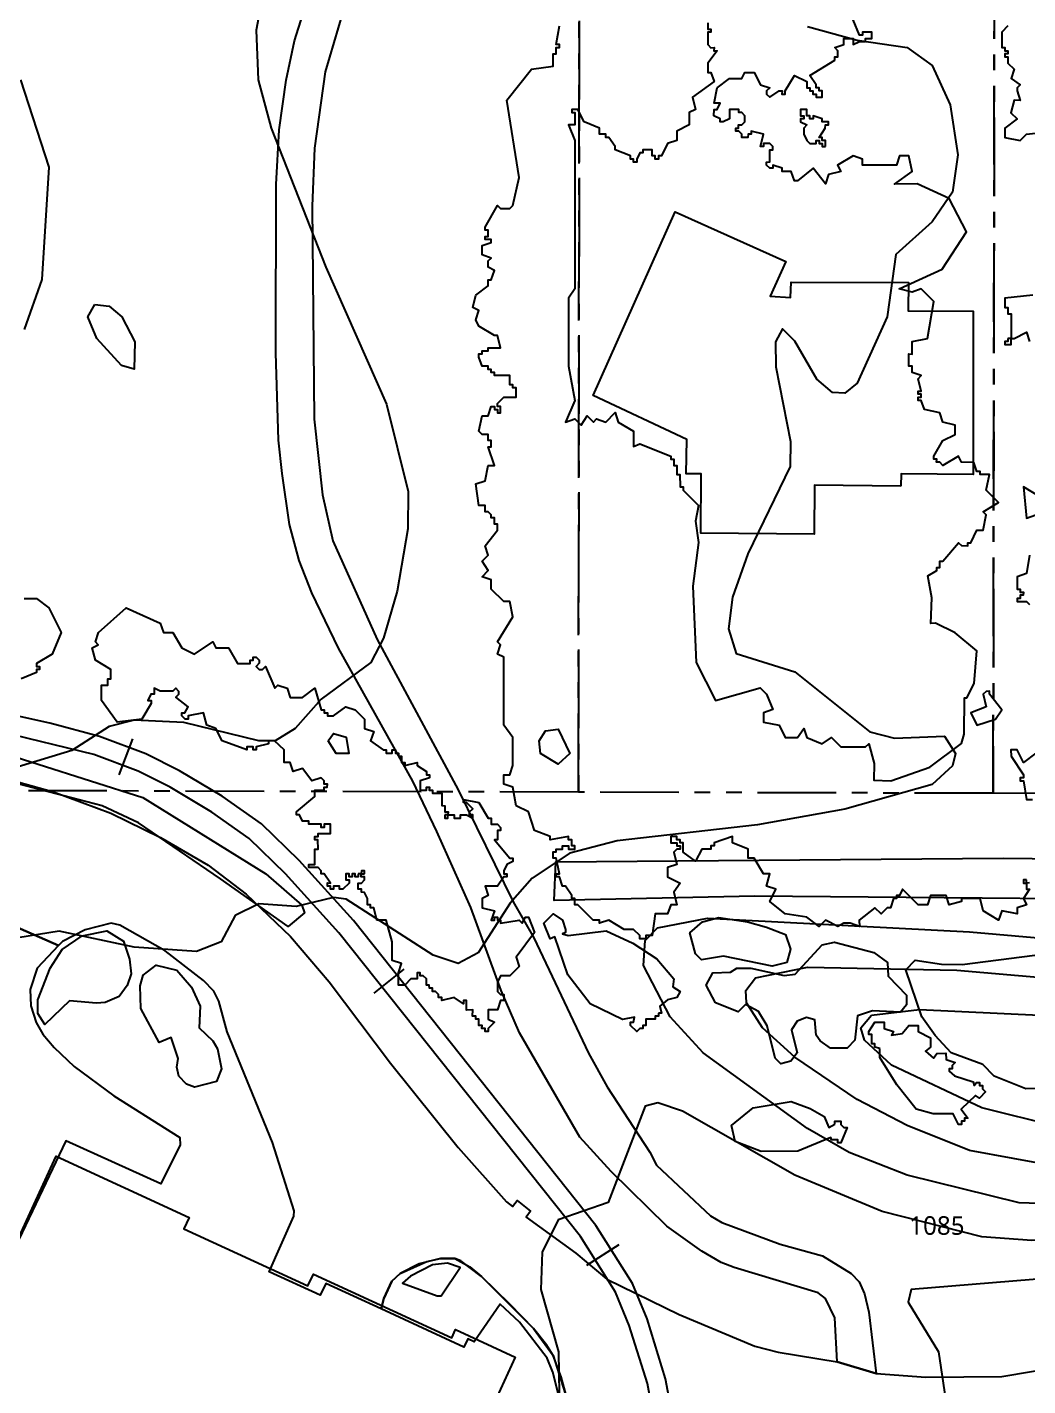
# Model space of a CAD drawing. Header units: metres. Extents: x -550 to 550, y -500 to 950.
# Drawn here: x -290.1 to -209.2, y 738.2 to 848 of the extents above; entities that cross this region are included whole.
import ezdxf
from ezdxf.enums import TextEntityAlignment as Align

# ---------------------------------------------------------------- set-up
doc = ezdxf.new("R2010")
doc.units = ezdxf.units.M
doc.header["$LTSCALE"] = 2
doc.linetypes.add('PHANTOM', pattern=[6.35, 3.175, -0.635, 0.635, -0.635, 0.635, -0.635])
for name, color, linetype in [('SITE-BLDG-EXIST', 7, 'CONTINUOUS'), ('SITE-PARKING', 250, 'CONTINUOUS'), ('SITE-PATH', 84, 'CONTINUOUS'), ('SITE-PROPERTY', 7, 'PHANTOM'), ('SITE-RAIL', 7, 'CONTINUOUS'), ('SITE-ROAD-CURB', 7, 'CONTINUOUS'), ('SITE-ROAD-GRAVEL', 32, 'CONTINUOUS'), ('SITE-ROAD-PAVED', 7, 'CONTINUOUS'), ('SITE-TREE-CANOPY', 94, 'CONTINUOUS'), ('TEXT-CONTOUR', 8, 'CONTINUOUS'), ('TOPO-CONTOUR-MAJOR', 8, 'CONTINUOUS'), ('TOPO-CONTOUR-MINOR', 9, 'CONTINUOUS')]:
    doc.layers.add(name, color=color, linetype=linetype)
doc.styles.add('OpenSans', font='OpenSans-Regular.ttf')

msp = doc.modelspace()

# ---------------------------------------------------------------- linework, layer by layer
at = {"layer": 'SITE-BLDG-EXIST'}
for points in [[(-219.5, 810.89), (-226.48, 810.95), (-226.51, 806.99), (-235.68, 807.07), (-235.63, 811.87), (-236.84, 811.88), (-236.81, 814.64), (-244.38, 818.2), (-237.74, 833.03), (-228.81, 829.03), (-230.06, 826.23), (-228.43, 826.12), (-228.37, 827.37), (-218.89, 827.34), (-218.9, 825.05), (-213.65, 825.03), (-213.66, 811.83), (-219.49, 811.88)], [(-256.22, 730.15), (-257.78, 726.76), (-258.41, 727.05), (-263.2, 716.63), (-298.71, 732.95), (-287.77, 756.74), (-277.03, 751.8), (-277.46, 750.88), (-267.42, 746.26), (-266.98, 747.21), (-255.8, 742.07), (-255.5, 742.73), (-250.67, 740.51), (-252.75, 735.99), (-253.76, 736.45), (-256.58, 730.3)]]:
    msp.add_lwpolyline(points, close=True, dxfattribs=at)
at = {"layer": 'SITE-PARKING'}
msp.add_lwpolyline([(-297.74, 778.2), (-287.57, 773.76), (-289.3, 771.93), (-289.88, 770.22), (-289.82, 768.9), (-289.38, 767.55), (-288.84, 766.59), (-287.93, 765.51), (-286.3, 764), (-283.11, 761.63), (-277.77, 758.24), (-277.75, 757.65), (-279.3, 754.52), (-286.98, 757.99), (-292.69, 746.06)], dxfattribs=at)
at = {"layer": 'SITE-PATH'}
msp.add_lwpolyline([(-264.63, 849.1), (-266.02, 844.35), (-266.89, 838.18), (-267.07, 833.51), (-266.92, 816.28), (-266.24, 810.18), (-265.41, 806.46), (-261.82, 798.49), (-255.29, 786.33), (-250.83, 777.29), (-249.16, 774.38), (-244.75, 765.06), (-243.25, 762.34), (-239.78, 757.06), (-239.26, 756.01), (-234.88, 751.93), (-233.97, 751.37), (-229.25, 749.62), (-225.83, 748.7), (-223.51, 747.27), (-222.88, 746.6), (-222.43, 745.63), (-222.08, 744.14), (-221.51, 739.17), (-224.66, 740.13), (-224.85, 743.69), (-225.58, 745.23), (-226.18, 745.71), (-232.98, 747.74), (-234.02, 748.15), (-235.58, 749.06), (-238.41, 751.08), (-242.91, 755.51), (-245.45, 758.29), (-250.32, 766.72), (-251.81, 770.14), (-254.25, 776.84), (-257.01, 782.97), (-258.95, 787.03), (-264.96, 797.79), (-267.1, 802.27), (-268.13, 804.88), (-268.91, 807.77), (-269.51, 811.9), (-269.8, 814.59), (-270.01, 821.64), (-269.99, 835.25), (-269.75, 839.67), (-269.17, 843.67), (-268.5, 846.85), (-263.74, 861.94)], dxfattribs=at)
at = {"layer": 'SITE-PROPERTY'}
for points in [[(-467.22, 887.09), (-245.45, 886.58), (-245.56, 786.15), (-550, 786.96), (-550, 950), (-441.05, 950)], [(-212.04, 786.06), (-245.56, 786.15), (-245.45, 884.79), (-243.86, 885.74), (-240.69, 880.99), (-237.25, 876.4), (-233.58, 872), (-229.67, 867.82), (-225.54, 863.85), (-221.2, 860.11), (-216.66, 856.61), (-211.94, 853.37)], [(-181.58, 785.99), (-212.04, 786.06), (-211.94, 853.37), (-204.75, 849.11), (-197.25, 845.43), (-189.48, 842.35), (-181.49, 839.9)]]:
    msp.add_lwpolyline(points, close=True, dxfattribs=at)
at = {"layer": 'SITE-RAIL'}
for points in [[(-237.67, 734.2), (-238.51, 738.75), (-240.01, 743.59), (-241.19, 746.46), (-244.15, 751.13), (-263.75, 775.78), (-268.13, 780.62), (-271.18, 783.6), (-274.36, 785.83), (-277.8, 787.89), (-280.52, 789.24), (-284.26, 790.65), (-288.27, 791.73), (-292.04, 792.55)], [(-239.19, 734.04), (-239.99, 738.38), (-241.45, 743.07), (-242.56, 745.75), (-245.4, 750.25), (-264.91, 774.79), (-269.23, 779.56), (-272.16, 782.42), (-275.19, 784.54), (-278.54, 786.55), (-281.13, 787.84), (-284.73, 789.19), (-292.25, 791.03)], [(-282.68, 787.56), (-281.58, 790.46)], [(-262.06, 769.91), (-259.64, 771.84)], [(-244.89, 747.94), (-242.27, 749.6)]]:
    msp.add_lwpolyline(points, dxfattribs=at)
at = {"layer": 'SITE-ROAD-CURB'}
msp.add_lwpolyline([(-246.75, 735.75), (-247.64, 739.29), (-248.09, 740.41), (-250.31, 743.32), (-251.88, 744.79), (-253.99, 741.73), (-254.51, 741.98), (-254.81, 741.32), (-261.5, 744.4), (-261.29, 745.24), (-260.64, 746.65), (-259.96, 747.26), (-257.8, 748.24), (-256.7, 748.48), (-255.56, 748.47), (-254.33, 747.8), (-253.38, 747.02), (-251.14, 744.82), (-249.18, 742.83), (-247.61, 740.65), (-246.3, 736.54)], dxfattribs=at)
msp.add_lwpolyline([(-256.15, 748.11), (-257.34, 747.95), (-259.13, 747.06), (-259.79, 746.47), (-256.97, 745.45), (-256.66, 745.46), (-255.11, 747.75)], close=True, dxfattribs=at)
at = {"layer": 'SITE-ROAD-GRAVEL'}
msp.add_lwpolyline([(-72.33, 776.26), (-94.79, 776.88), (-106.34, 777.02), (-130.72, 776.86), (-159.48, 776.97), (-176.05, 777.6), (-188.41, 777.37), (-231.32, 777.74), (-247.53, 777.4), (-247.39, 780.53), (-211.23, 780.83), (-199.49, 780.69), (-182.12, 780.81), (-136.25, 779.93), (-106.97, 779.97), (-81.05, 779.62)], dxfattribs=at)
at = {"layer": 'SITE-ROAD-PAVED'}
for points in [[(-292.13, 787.34), (-287.97, 786.18), (-283.36, 784.45), (-279.33, 782.48), (-275.47, 780.26), (-272.41, 777.92), (-268.83, 774.5), (-265.71, 770.82), (-260.76, 764.26), (-255.29, 757.45), (-251.36, 753.06), (-250.88, 752.68), (-250.52, 753.15), (-249.42, 752.3), (-249.78, 751.82), (-245.76, 748.9), (-243.26, 746.8), (-237.43, 743.94), (-231.3, 741.4), (-229.43, 740.91), (-224.66, 740.13), (-221.51, 739.17), (-217.48, 738.89), (-211.35, 738.93), (-206.71, 739.71)], [(-246.3, 736.54), (-246.95, 738.91), (-247.61, 740.65), (-248.14, 741.49), (-249.18, 742.83), (-253.38, 747.02), (-255.06, 748.28), (-255.56, 748.47), (-256.7, 748.48), (-258.42, 748.04), (-259.96, 747.26), (-260.64, 746.65), (-261.29, 745.24), (-261.5, 744.4), (-265.98, 746.46), (-266.42, 745.51), (-270.54, 747.41), (-268.56, 751.89), (-268.54, 752.33), (-270.28, 757.85), (-273.96, 766.8), (-274.62, 769.26), (-275.03, 770.08), (-275.85, 770.94), (-278.95, 773.33), (-282.62, 775.4), (-283.31, 775.57), (-285.41, 775.03), (-287.25, 774.08), (-287.57, 773.76), (-297.74, 778.2)]]:
    msp.add_lwpolyline(points, dxfattribs=at)
at = {"layer": 'SITE-TREE-CANOPY'}
for points in [[(-209.1, 778.82), (-209.35, 778.8), (-209.35, 778.32), (-209.1, 778.32), (-209.6, 777.56), (-209.35, 777.06), (-210.1, 776.81), (-210.1, 776.31), (-211.35, 776.56), (-211.6, 775.82), (-212.86, 776.56), (-213.1, 777.56), (-214.6, 777.56), (-214.6, 777.31), (-215.6, 777.06), (-215.85, 777.81), (-217.1, 777.81), (-217.35, 777.06), (-218.1, 777.06), (-219.36, 778.31), (-219.6, 777.81), (-219.85, 777.81), (-219.85, 777.56), (-220.1, 777.56), (-220.35, 776.81), (-220.6, 776.81), (-221.1, 776.31), (-221.6, 776.81), (-222.86, 775.81), (-222.85, 775.31), (-223.6, 775.57), (-224.11, 775.57), (-224.6, 775.31), (-225.6, 775.81), (-226.1, 775.31), (-227.1, 776.06), (-228.85, 776.31), (-230.1, 777.31), (-229.6, 778.31), (-230.35, 778.56), (-230.1, 779.56), (-230.6, 779.56), (-231.35, 780.81), (-231.85, 780.82), (-231.85, 781.56), (-233.11, 782.06), (-233.1, 782.56), (-234.6, 782.07), (-234.6, 781.81), (-234.85, 781.81), (-234.85, 781.56), (-235.6, 781.55), (-236.1, 780.57), (-237.1, 781.31), (-237.1, 782.06), (-237.35, 782.06), (-237.35, 782.31), (-237.6, 782.31), (-237.61, 782.56), (-238.1, 782.56), (-238.1, 782.06), (-237.6, 782.06), (-237.6, 781.81), (-237.35, 781.81), (-237.35, 781.56), (-237.6, 781.56), (-237.85, 781.31), (-237.6, 780.31), (-238.35, 780.06), (-238.35, 779.31), (-237.35, 778.81), (-237.85, 778.07), (-237.6, 777.06), (-238.1, 777.06), (-238.35, 776.31), (-239.36, 776.31), (-239.6, 774.56), (-240.1, 774.56), (-240.1, 774.31), (-240.6, 774.31), (-240.6, 774.56), (-241.11, 775.05), (-241.85, 775.06), (-243.1, 775.81), (-243.85, 775.56), (-243.85, 775.82), (-244.36, 775.8), (-245.6, 777.06), (-245.85, 777.06), (-245.85, 777.56), (-246.1, 777.56), (-246.1, 777.81), (-246.6, 778.56), (-246.85, 778.56), (-247.1, 779.31), (-247.35, 779.31), (-247.35, 779.56), (-247.1, 779.56), (-247.35, 780.81), (-247.6, 780.81), (-247.6, 781.32), (-247.35, 781.32), (-247.35, 781.56), (-246.85, 781.56), (-246.85, 781.81), (-246.36, 781.81), (-246.35, 781.56), (-245.85, 781.56), (-245.85, 781.81), (-246.1, 781.81), (-246.1, 782.31), (-246.35, 782.31), (-246.35, 782.56), (-247.85, 782.31), (-247.85, 782.56), (-249.1, 783.06), (-249.6, 784.56), (-250.6, 785.06), (-250.85, 786.56), (-251.6, 786.8), (-251.6, 787.56), (-251.1, 787.56), (-250.85, 788.31), (-250.85, 790.56), (-251.6, 791.57), (-251.6, 797.06), (-252.1, 797.31), (-251.85, 798.06), (-252.1, 798.31), (-250.85, 800.31), (-251.1, 801.57), (-251.6, 801.55), (-252.6, 802.56), (-252.6, 803.31), (-253.35, 803.56), (-252.86, 804.06), (-253.35, 804.81), (-252.85, 805.31), (-253.11, 806.06), (-252.1, 807.31), (-252.1, 807.81), (-252.35, 807.81), (-252.35, 808.31), (-252.6, 808.31), (-252.6, 808.56), (-252.85, 808.81), (-253.1, 808.81), (-253.1, 809.31), (-253.6, 809.31), (-253.85, 811.06), (-253.11, 811.31), (-252.85, 812.56), (-252.35, 812.56), (-252.86, 814.06), (-252.6, 814.06), (-252.6, 814.56), (-252.86, 814.56), (-252.85, 815.06), (-253.35, 815.06), (-253.61, 815.31), (-253.35, 816.56), (-252.85, 816.56), (-252.61, 817.31), (-252.35, 817.31), (-252.35, 817.06), (-252.1, 817.06), (-252.1, 816.81), (-251.85, 816.81), (-251.85, 817.31), (-252.1, 817.31), (-252.1, 817.56), (-251.6, 818.06), (-250.6, 818.06), (-250.6, 818.81), (-250.86, 818.81), (-250.85, 819.06), (-251.1, 819.06), (-251.1, 819.81), (-252.35, 819.81), (-252.35, 820.07), (-252.6, 820.05), (-252.6, 820.31), (-252.85, 820.31), (-252.85, 820.56), (-253.35, 820.56), (-253.6, 821.31), (-253.6, 821.56), (-253.35, 821.56), (-253.35, 821.81), (-252.85, 821.81), (-252.85, 822.06), (-251.85, 822.06), (-252.1, 823.06), (-252.35, 823.06), (-253.6, 823.8), (-253.85, 824.31), (-253.6, 825.06), (-254.1, 825.31), (-253.85, 826.31), (-252.85, 827.06), (-252.85, 827.56), (-252.61, 827.56), (-252.35, 828.31), (-252.85, 828.56), (-252.85, 829.07), (-252.6, 829.31), (-253.35, 829.56), (-253.35, 830.31), (-252.6, 830.56), (-252.6, 830.81), (-253.1, 830.81), (-253.1, 831.06), (-252.85, 831.06), (-252.85, 831.56), (-253.11, 831.56), (-253.11, 831.81), (-252.1, 833.56), (-251.85, 833.31), (-251.1, 833.31), (-250.85, 833.56), (-250.35, 835.81), (-251.35, 842.06), (-249.35, 844.56), (-247.6, 844.81), (-247.6, 845.81), (-247.35, 845.81), (-247.35, 846.31), (-247.1, 846.31), (-247.1, 846.56), (-247.36, 846.56), (-247.1, 848.06)], [(-235.1, 848.31), (-235.1, 847.81), (-234.86, 847.81), (-234.85, 847.56), (-235.1, 847.56), (-235.1, 846.56), (-234.85, 846.3), (-234.6, 846.32), (-234.61, 846.06), (-234.35, 846.06), (-235.11, 845.06), (-235.1, 844.31), (-234.85, 844.31), (-234.6, 843.56), (-236.35, 842.31), (-236.1, 841.31), (-236.6, 841.06), (-236.6, 840.06), (-237.61, 839.56), (-237.6, 838.81), (-238.35, 838.56), (-238.85, 837.56), (-239.1, 837.56), (-239.1, 837.31), (-239.35, 837.31), (-239.35, 837.56), (-239.6, 837.56), (-239.6, 838.06), (-240.35, 838.06), (-240.35, 837.81), (-240.6, 837.81), (-240.85, 837.31), (-240.85, 837.06), (-241.11, 837.06), (-241.11, 837.31), (-241.35, 837.31), (-241.35, 837.56), (-242.6, 838.06), (-242.6, 838.31), (-243.1, 839.06), (-243.35, 839.06), (-243.35, 839.31), (-243.85, 839.31), (-243.85, 839.81), (-245.1, 840.31), (-245.6, 841.31), (-246.1, 841.31), (-246.1, 841.06), (-245.85, 841.06), (-245.85, 840.06), (-246.35, 840.06), (-245.85, 838.81), (-245.85, 826.81), (-246.35, 826.06), (-246.35, 820.56), (-245.85, 817.81), (-246.6, 816.06), (-245.85, 816.31), (-245.35, 815.81), (-244.85, 816.56), (-244.35, 816.06), (-244.1, 816.31), (-243.35, 816.06), (-242.6, 816.82), (-242.35, 816.06), (-241.1, 815.31), (-241.1, 814.07), (-240.6, 814.31), (-238.1, 813.31), (-238.1, 813.06), (-237.85, 813.06), (-237.85, 812.56), (-237.6, 812.56), (-237.6, 811.81), (-237.36, 811.81), (-237.35, 810.81), (-237.1, 810.81), (-237.1, 810.56), (-235.85, 809.31), (-236.1, 808.06), (-235.85, 806.33), (-236.31, 802.8), (-236.04, 796.64), (-234.47, 793.57), (-230.88, 794.59), (-230.35, 794.06), (-229.85, 792.82), (-230.61, 792.56), (-230.6, 791.82), (-229.35, 791.56), (-228.85, 790.56), (-227.85, 790.57), (-227.35, 791.31), (-227.1, 790.56), (-225.86, 790.06), (-225.1, 790.56), (-224.35, 789.82), (-222.35, 789.81), (-222.09, 790.07), (-221.67, 788.47), (-221.69, 787.12), (-220.3, 787.07), (-217.15, 788.18), (-214.59, 790.08), (-214.38, 790.84), (-214.37, 793.77), (-214.17, 793.77), (-213.58, 794.92), (-213.35, 797.56), (-215.12, 799.04), (-216.69, 799.82), (-217.07, 799.78), (-217, 801.86), (-217.33, 803.64), (-216.6, 804.07), (-216.6, 804.31), (-216.35, 804.31), (-216.35, 804.81), (-216.1, 804.81), (-214.85, 806.31), (-214.6, 806.07), (-214.1, 806.06), (-214.1, 806.31), (-213.85, 806.31), (-213.35, 807.31), (-212.85, 807.31), (-212.6, 808.57), (-212.85, 808.81), (-211.6, 809.57), (-212.6, 810.56), (-212.35, 811.81), (-213.1, 811.81), (-213.1, 812.06), (-213.36, 812.06), (-213.6, 812.8), (-214.6, 812.81), (-214.85, 813.31), (-216.1, 812.56), (-216.35, 812.81), (-216.61, 812.81), (-216.6, 813.06), (-216.85, 813.07), (-216.85, 813.31), (-216.1, 814.57), (-215.1, 815.06), (-215.11, 815.81), (-216.1, 816.06), (-216.35, 816.81), (-217.6, 817.06), (-217.86, 817.81), (-218.1, 817.81), (-218.1, 818.06), (-217.85, 818.06), (-217.85, 818.31), (-218.1, 818.31), (-218.1, 818.56), (-217.85, 818.56), (-218.11, 819.56), (-217.85, 819.81), (-218.6, 820.06), (-218.6, 820.56), (-218.86, 820.57), (-218.85, 821.56), (-218.6, 821.55), (-218.6, 822.56), (-217.35, 822.81), (-216.85, 825.81), (-217.85, 826.82), (-218.6, 826.56), (-219.65, 826.81), (-216.16, 828.4), (-214.2, 831.42), (-215.59, 834.13), (-218.19, 835.3), (-220.01, 835.29), (-218.6, 836.3), (-218.85, 837.56), (-219.6, 837.56), (-219.85, 836.81), (-222.6, 836.81), (-222.6, 837.31), (-223.35, 837.56), (-224.61, 836.81), (-224.35, 836.31), (-225.35, 836.06), (-225.6, 835.31), (-226.6, 836.56), (-227.85, 835.56), (-228.1, 835.56), (-228.36, 836.31), (-229.1, 836.31), (-229.1, 836.56), (-229.85, 836.81), (-229.85, 836.56), (-230.1, 836.57), (-230.35, 836.81), (-230.36, 837.05), (-230.1, 837.07), (-230.1, 838.06), (-229.86, 838.06), (-229.86, 838.31), (-230.1, 838.56), (-230.6, 838.56), (-230.6, 838.31), (-230.85, 838.31), (-230.61, 839.31), (-231.6, 839.56), (-231.6, 839.31), (-231.85, 839.32), (-231.86, 839.06), (-232.35, 839.06), (-232.35, 839.32), (-232.6, 839.56), (-232.85, 839.56), (-232.85, 839.81), (-232.61, 839.81), (-232.61, 840.06), (-232.35, 840.06), (-232.1, 840.31), (-232.11, 840.81), (-232.35, 841.06), (-232.6, 841.06), (-232.6, 841.31), (-233.35, 841.31), (-233.35, 840.56), (-233.85, 840.31), (-234.1, 840.31), (-234.1, 840.56), (-234.61, 840.81), (-234.6, 841.31), (-234.35, 841.31), (-234.11, 841.81), (-234.6, 841.81), (-234.35, 843.06), (-233.35, 843.81), (-232.35, 843.81), (-232.1, 844.31), (-231.35, 844.31), (-230.85, 843.31), (-230.1, 843.06), (-230.35, 842.81), (-230.35, 842.56), (-230.1, 842.3), (-229.35, 842.82), (-229.1, 842.82), (-229.11, 842.56), (-228.85, 842.56), (-228.85, 842.81), (-228.1, 844.06), (-227.1, 843.56), (-227.1, 843.06), (-226.85, 843.06), (-226.85, 842.81), (-226.61, 842.81), (-226.61, 842.56), (-226.35, 842.56), (-226.35, 842.31), (-225.85, 842.31), (-225.85, 842.81), (-226.1, 842.81), (-226.1, 843.06), (-226.35, 843.06), (-226.35, 843.31), (-226.85, 844.06), (-224.85, 845.31), (-224.85, 845.56), (-224.6, 845.56), (-224.6, 846.06), (-224.85, 846.31), (-224.1, 846.56), (-224.1, 847.06), (-223.36, 847.06), (-223.35, 846.56), (-222.85, 846.81), (-222.35, 846.81), (-222.35, 847.06), (-221.85, 847.05), (-221.85, 847.56), (-222.6, 847.56), (-222.6, 847.31), (-222.85, 847.31), (-223.35, 848.56)], [(-210.86, 848.06), (-211.35, 847.56), (-211.35, 846.31), (-211.1, 846.31), (-211.1, 846.06), (-210.85, 846.06), (-210.85, 845.81), (-211.1, 845.81), (-211.1, 845.56), (-210.85, 845.56), (-210.85, 845.06), (-210.35, 844.56), (-210.6, 843.81), (-209.85, 843.31), (-210.1, 843.06), (-210.1, 842.81), (-209.85, 842.05), (-210.35, 842.06), (-210.61, 841.05), (-210.1, 840.56), (-211.11, 839.81), (-211.1, 839.06), (-209.85, 838.81), (-209.35, 839.31), (-207.1, 839.56)], [(-208.85, 826.31), (-211.1, 826.06), (-211.1, 825.32), (-210.85, 825.32), (-210.85, 824.81), (-210.6, 824.81), (-210.6, 822.81), (-210.35, 822.81), (-209.35, 823.31), (-209.1, 822.57)], [(-208.35, 810.06), (-209.6, 810.81), (-209.35, 808.3), (-208.6, 808.56)], [(-209.1, 805.31), (-209.35, 803.81), (-210.1, 803.56), (-210.1, 802.56), (-209.85, 802.55), (-209.85, 802.31), (-209.6, 802.31), (-209.61, 802.06), (-209.85, 802.07), (-209.85, 801.81), (-210.1, 801.81), (-210.1, 801.57), (-209.35, 801.56), (-209.1, 801.31)], [(-290.35, 801.81), (-289.35, 801.81), (-288.35, 801.06), (-287.35, 799.06), (-288.1, 797.31), (-289.35, 796.56), (-289.35, 796.31), (-289.1, 796.31), (-289.1, 796.06), (-289.35, 796.06), (-289.35, 795.81), (-290.6, 795.31)], [(-208.6, 789.3), (-209.6, 788.56), (-210.1, 789.56), (-210.61, 789.56), (-210.6, 789.06), (-209.6, 787.56), (-209.6, 787.31), (-209.85, 787.32), (-209.85, 787.06), (-209.6, 787.06), (-209.35, 785.56), (-208.86, 785.56)]]:
    msp.add_lwpolyline(points, dxfattribs=at)
for points in [[(-225.6, 838.31), (-225.6, 838.81), (-225.85, 838.81), (-225.85, 839.06), (-226.1, 839.06), (-225.61, 839.81), (-225.6, 840.06), (-225.35, 840.06), (-225.35, 840.31), (-225.85, 840.31), (-225.85, 840.56), (-226.6, 840.81), (-226.6, 840.56), (-226.85, 840.57), (-226.85, 840.81), (-227.1, 840.81), (-227.11, 841.31), (-227.6, 841.31), (-227.6, 840.81), (-227.35, 840.81), (-227.35, 840.55), (-227.61, 840.56), (-227.61, 840.31), (-227.1, 840.07), (-227.35, 839.81), (-227.35, 839.31), (-227.1, 838.81), (-226.85, 838.56), (-226.35, 838.56), (-226.35, 838.81), (-226.11, 838.81), (-226.11, 838.56), (-225.85, 838.56), (-225.85, 838.31)], [(-210.85, 822.81), (-210.86, 822.56), (-211.1, 822.56), (-211.1, 822.31), (-210.6, 822.31), (-210.6, 822.81)], [(-263.35, 779.56), (-263.35, 779.31), (-263.6, 779.31), (-263.6, 779.56), (-263.85, 779.56), (-263.85, 779.31), (-264.1, 779.31), (-264.1, 779.56), (-264.36, 779.56), (-264.35, 779.06), (-264.1, 779.06), (-264.1, 778.81), (-264.6, 778.31), (-264.86, 778.31), (-264.86, 778.56), (-265.35, 778.56), (-265.35, 778.31), (-265.6, 778.31), (-265.6, 778.56), (-265.85, 778.56), (-265.85, 778.82), (-265.6, 778.81), (-266.1, 779.56), (-266.35, 779.56), (-266.35, 779.81), (-266.6, 780.06), (-267.35, 780.06), (-267.35, 780.31), (-266.85, 780.31), (-266.85, 781.56), (-266.6, 781.56), (-266.61, 782.31), (-266.85, 782.31), (-266.85, 782.57), (-266.6, 782.56), (-266.6, 782.81), (-265.6, 782.81), (-265.6, 783.56), (-266.11, 783.57), (-266.11, 783.31), (-266.35, 783.31), (-266.35, 783.57), (-267.35, 783.56), (-267.35, 783.81), (-267.85, 783.81), (-268.11, 784.31), (-268.35, 784.31), (-268.35, 784.56), (-266.85, 785.81), (-266.85, 786.31), (-266.1, 786.31), (-266.1, 786.56), (-265.86, 786.56), (-265.85, 786.81), (-266.1, 786.81), (-266.1, 787.06), (-266.35, 787.31), (-267.1, 787.06), (-267.85, 788.06), (-268.6, 787.81), (-268.85, 788.56), (-269.35, 788.56), (-269.35, 789.57), (-270.11, 790.31), (-270.6, 790.31), (-270.6, 790.06), (-271.6, 789.81), (-271.6, 789.56), (-271.85, 789.56), (-271.85, 789.81), (-272.35, 789.81), (-272.35, 789.56), (-274.35, 790.31), (-274.85, 791.31), (-275.6, 791.57), (-275.85, 792.56), (-277.1, 792.31), (-277.1, 792.06), (-277.35, 792.06), (-277.6, 792.31), (-277.6, 792.56), (-277.36, 792.56), (-277.1, 793.06), (-278.1, 793.82), (-277.85, 794.06), (-277.85, 794.3), (-278.1, 794.56), (-278.35, 794.31), (-279.35, 794.31), (-279.85, 794.56), (-279.85, 794.06), (-280.11, 794.06), (-280.35, 793.56), (-280.1, 793.56), (-280.1, 793.31), (-280.85, 792.06), (-282.85, 791.81), (-284.1, 793.56), (-284.1, 794.81), (-283.6, 794.81), (-283.6, 795.31), (-283.36, 795.31), (-283.35, 796.06), (-284.6, 796.81), (-284.85, 797.81), (-284.36, 798.06), (-284.6, 798.31), (-284.35, 799.06), (-282.1, 801.06), (-279.35, 799.81), (-279.1, 799.06), (-278.35, 799.06), (-277.6, 797.81), (-276.6, 797.31), (-275.1, 798.31), (-274.86, 797.82), (-273.85, 797.81), (-273.1, 796.56), (-272.1, 796.55), (-272.1, 796.81), (-271.85, 796.81), (-271.85, 797.06), (-271.61, 797.05), (-271.35, 796.81), (-271.35, 796.57), (-271.6, 796.31), (-271.35, 796.06), (-271.1, 796.06), (-270.86, 796.31), (-270.1, 794.56), (-269.85, 794.81), (-269.1, 794.56), (-268.85, 793.81), (-267.85, 793.81), (-266.86, 794.56), (-266.35, 792.81), (-266.1, 792.81), (-266.1, 792.56), (-265.85, 792.56), (-265.85, 792.31), (-265.35, 792.31), (-264.35, 793.06), (-263.6, 792.81), (-262.85, 792.06), (-262.85, 791.31), (-262.1, 791.06), (-262.35, 790.31), (-261.35, 789.57), (-261.1, 789.57), (-261.1, 789.31), (-260.6, 789.31), (-260.6, 789.56), (-260.35, 789.56), (-260.35, 789.31), (-260.1, 789.31), (-260.1, 789.06), (-259.86, 789.06), (-259.85, 788.56), (-259.6, 788.56), (-259.6, 788.31), (-258.6, 788.56), (-258.6, 788.3), (-257.85, 787.81), (-257.85, 787.56), (-257.6, 787.56), (-257.6, 787.31), (-258.36, 787.06), (-258.35, 786.31), (-257.85, 786.31), (-257.85, 786.56), (-257.6, 786.56), (-257.61, 786.31), (-257.35, 786.31), (-257.35, 786.06), (-256.6, 786.06), (-256.6, 785.07), (-256.35, 785.06), (-256.35, 784.56), (-256.1, 784.56), (-256.11, 784.31), (-255.6, 784.31), (-255.6, 784.06), (-255.1, 784.06), (-255.1, 784.31), (-254.6, 784.31), (-254.1, 784.06), (-254.1, 784.31), (-254.35, 784.31), (-254.35, 784.56), (-254.1, 784.81), (-254.6, 785.31), (-254.85, 785.31), (-254.85, 785.56), (-253.6, 785.31), (-252.85, 784.06), (-252.6, 784.06), (-252.6, 783.56), (-252.1, 783.56), (-251.85, 783.31), (-251.85, 783.06), (-252.1, 783.06), (-252.11, 782.31), (-252.35, 782.31), (-251.1, 780.81), (-250.85, 780.81), (-250.85, 780.56), (-251.35, 780.31), (-251.6, 779.81), (-251.6, 779.56), (-251.35, 779.56), (-251.35, 779.31), (-251.6, 779.31), (-252.1, 778.56), (-253.1, 778.56), (-252.85, 777.81), (-253.35, 777.56), (-253.35, 776.81), (-252.35, 776.56), (-252.6, 775.8), (-252.35, 775.82), (-252.35, 776.06), (-252.1, 776.06), (-252.1, 775.82), (-251.85, 775.81), (-251.86, 775.56), (-250.35, 775.81), (-250.1, 775.56), (-249.85, 776.06), (-249.6, 776.06), (-249.1, 774.81), (-250.6, 772.81), (-250.35, 772.06), (-251.1, 771.31), (-251.85, 771.31), (-252.1, 770.81), (-252.1, 770.06), (-251.85, 769.81), (-251.6, 769.81), (-251.6, 769.31), (-251.85, 769.31), (-252.1, 768.56), (-252.85, 768.56), (-252.86, 767.81), (-252.35, 767.56), (-252.85, 767.06), (-252.85, 766.81), (-253.1, 766.81), (-253.1, 767.06), (-253.36, 767.06), (-253.35, 767.31), (-253.6, 767.31), (-253.6, 767.81), (-253.85, 767.81), (-253.85, 768.06), (-254.11, 768.06), (-254.1, 768.57), (-254.6, 768.55), (-254.6, 769.31), (-254.85, 769.31), (-254.86, 769.06), (-255.6, 769.56), (-256.6, 769.31), (-256.6, 769.56), (-256.86, 769.56), (-256.86, 769.81), (-257.1, 770.06), (-257.35, 770.06), (-257.35, 770.31), (-257.6, 770.31), (-257.61, 770.56), (-257.85, 770.56), (-257.85, 771.06), (-258.1, 771.31), (-258.35, 771.31), (-258.36, 771.56), (-258.6, 771.56), (-258.6, 771.06), (-259.1, 771.06), (-259.6, 770.56), (-260.11, 770.56), (-260.1, 771.55), (-259.85, 772.31), (-260.6, 772.56), (-260.6, 774.06), (-261.1, 775.81), (-261.85, 775.81), (-262.1, 776.81), (-262.35, 776.81), (-262.35, 777.06), (-262.6, 777.06), (-262.6, 777.56), (-262.85, 778.05), (-263.1, 778.06), (-263.1, 778.31), (-263.35, 778.31), (-263.35, 778.81), (-263.1, 778.81), (-262.85, 779.06), (-262.85, 779.31), (-263.11, 779.31), (-263.11, 779.56)], [(-212.6, 793.06), (-213.85, 792.56), (-213.35, 791.56), (-211.85, 792.06), (-211.35, 792.81), (-212.35, 794.06), (-212.35, 794.32), (-212.6, 794.3), (-212.85, 794.06)], [(-274.49, 779.14), (-281.12, 783.67), (-284.05, 785.06), (-291.48, 786.99), (-297.2, 787.79), (-306.18, 788.45), (-306.57, 789.04), (-306.37, 790.21), (-305.98, 790.42), (-293.47, 789.77), (-280.77, 785.73), (-270.82, 779.55), (-267.9, 777.02), (-267.7, 776.4), (-269.02, 775.29)], [(-256.35, 784.31), (-256.35, 784.06), (-256.11, 784.06), (-256.11, 784.31)], [(-262.85, 779.56), (-262.85, 779.81), (-263.1, 779.81), (-263.11, 779.56)], [(-209.36, 779.06), (-209.6, 779.06), (-209.6, 778.81), (-209.35, 778.8)], [(-239.1, 768.31), (-239.1, 768.06), (-239.35, 768.06), (-239.35, 767.81), (-240.1, 767.81), (-240.11, 767.31), (-240.35, 767.31), (-240.35, 767.06), (-240.6, 767.06), (-240.85, 766.81), (-241.35, 767.31), (-241.35, 767.56), (-241.1, 767.56), (-241.02, 767.98), (-241.99, 767.79), (-244.6, 769.04), (-246.42, 771.4), (-247.47, 774.46), (-247.85, 774.31), (-248.35, 775.57), (-247.6, 776.31), (-246.86, 775.81), (-246.6, 775.06), (-246.6, 774.81), (-246.85, 774.71), (-246.4, 774.57), (-243.32, 774.95), (-241.16, 773.95), (-239.22, 772.69), (-237.84, 771.08), (-237.92, 770.43), (-237.35, 770.06), (-237.6, 769.56), (-238.37, 769.37), (-238.99, 768.85), (-238.85, 768.31)], [(-228.72, 772.38), (-229.89, 772.1), (-233.83, 772.89), (-235.62, 772.6), (-236.11, 773.08), (-236.56, 774.78), (-235.52, 775.67), (-234.22, 776.02), (-231.9, 775.67), (-230.36, 775.24), (-228.83, 774.65), (-228.42, 773.47)], [(-283.81, 769.17), (-284.52, 769.1), (-286.68, 769.28), (-288.69, 767.38), (-289.25, 768.26), (-289.24, 769.38), (-288.25, 771.94), (-287.28, 773.45), (-285.67, 774.55), (-283.67, 774.94), (-282.32, 774.12), (-281.85, 772.67), (-281.7, 771.47), (-282.03, 770.52), (-282.68, 769.64)], [(-234.49, 769.12), (-235.23, 770.55), (-234.71, 771.55), (-233.27, 771.61), (-232.75, 771.93), (-231.63, 771.93), (-228.94, 771.35), (-228.04, 771.46), (-225.86, 773.83), (-224.86, 774.04), (-221.69, 773.19), (-220.57, 772.4), (-220.52, 771.29), (-219.04, 769.75), (-219.04, 768.96), (-219.52, 768.38), (-221.79, 768.49), (-223.01, 768.07), (-223.22, 766.11), (-223.85, 765.47), (-225.18, 765.47), (-226.02, 766.06), (-226.34, 766.53), (-226.45, 767.75), (-227.14, 767.96), (-227.88, 767.64), (-228.35, 766.95), (-227.88, 765.1), (-228.4, 764.41), (-229.2, 764.2), (-229.67, 764.67), (-230.31, 767.26), (-231, 768.43), (-232.06, 769.01), (-232.66, 768.4)], [(-197.76, 771.27), (-197.45, 770.06), (-198.38, 767.99), (-200.24, 766.83), (-203.06, 763.87), (-204.83, 762.89), (-207.76, 762.25), (-209.41, 762.19), (-211.96, 763.2), (-212.89, 764.16), (-215.43, 765.09), (-216.72, 766.48), (-217.82, 767.99), (-219.1, 771.81), (-218.35, 772.57), (-216.21, 772.25), (-214.55, 772.23), (-201.98, 773.84), (-199.98, 773.61), (-198.7, 772.88)], [(-275.11, 766.06), (-274.72, 765.41), (-274.41, 763.81), (-274.82, 762.78), (-276.58, 762.31), (-277.22, 762.56), (-277.86, 763.2), (-278.01, 763.93), (-277.92, 764.64), (-278.47, 766.33), (-279.43, 765.94), (-280.93, 768.67), (-280.99, 770.5), (-280.74, 771.38), (-279.69, 772.18), (-278.02, 771.76), (-276.83, 770.39), (-276.12, 768.86), (-276.22, 767.11)], [(-221.2, 765.43), (-221.61, 765.56), (-221.61, 765.81), (-221.85, 765.81), (-221.85, 766.56), (-222.1, 766.56), (-222.1, 766.81), (-221.6, 767.56), (-220.85, 767.56), (-220.85, 767.06), (-220.1, 766.81), (-220.26, 766.51), (-219.39, 766.65), (-218.85, 767.3), (-218.1, 767.31), (-218.1, 766.81), (-217.1, 766.31), (-217.1, 765.56), (-217.52, 765.22), (-216.87, 764.67), (-216.6, 765.05), (-215.86, 765.06), (-215.85, 764.56), (-215.11, 764.31), (-215.35, 764.06), (-215.35, 763.81), (-215.6, 763.81), (-215.6, 763.6), (-215.18, 763.23), (-213.67, 762.75), (-213.57, 762.44), (-213.4, 762.69), (-213.15, 762.69), (-213.15, 762.44), (-212.9, 762.44), (-212.9, 762.19), (-212.65, 761.93), (-213.15, 761.43), (-213.47, 761.65), (-214.64, 760.54), (-214.1, 759.81), (-214.35, 759.81), (-214.35, 759.56), (-214.6, 759.56), (-214.6, 759.31), (-214.85, 759.31), (-215.27, 760.15), (-216.9, 760.15), (-218.26, 760.55), (-219.82, 762.5), (-221.19, 764.71)], [(-224.85, 759.32), (-224.85, 759.56), (-224.35, 759.56), (-224.35, 759.31), (-224.1, 759.06), (-223.85, 759.06), (-224.35, 757.81), (-224.6, 757.81), (-224.6, 758.06), (-225.11, 758.06), (-225.15, 758.25), (-227.83, 757.15), (-230.78, 757.12), (-232.9, 757.94), (-233.18, 759.22), (-231.44, 760.65), (-228.36, 761.16), (-226.82, 760.6), (-225.71, 759.95), (-225.32, 759.07)]]:
    msp.add_lwpolyline(points, close=True, dxfattribs=at)
at = {"layer": 'TOPO-CONTOUR-MAJOR'}
msp.add_lwpolyline([(-91.03, 759.47), (-113.2, 756.13), (-131.34, 754.77), (-142.42, 754.58), (-162.57, 755.77), (-170.63, 755.8), (-179.7, 754.72), (-202.88, 750.34), (-208.92, 749.92), (-212.95, 750.23), (-221.01, 752.26), (-228.07, 755.22), (-237.14, 760.39), (-239.15, 761.05), (-240.16, 760.79), (-243.15, 753.01), (-247.21, 751.6), (-248.49, 748.98), (-248.61, 745.96), (-247.17, 740.92), (-247.1, 735.88)], dxfattribs=at)
at = {"layer": 'TOPO-CONTOUR-MINOR'}
for points in [[(-270.29, 854.78), (-271.61, 847.73), (-271.43, 843.7), (-270.39, 839.81), (-265.98, 828.58), (-261.07, 817.5), (-259.33, 810.45), (-259.35, 807.42), (-260.2, 802.38), (-261.32, 798.59), (-262.33, 796.63), (-266.36, 793.67), (-268.46, 791.3), (-270.08, 790.29), (-271.39, 790.29), (-277.44, 791.78), (-281.47, 791.96), (-283.49, 791.47), (-286.51, 789.53), (-291.55, 787.98)], [(-227.06, 848.03), (-223.03, 846.9), (-219, 846.31), (-216.98, 844.87), (-215.51, 841.68), (-214.89, 837.65), (-215.33, 834.63), (-216.98, 832.24), (-219.92, 829.59), (-220.6, 824.55), (-223.03, 819.2), (-224.04, 818.38), (-225.04, 818.45), (-226.28, 819.51), (-228.07, 822.58), (-229.07, 823.59), (-229.62, 822.54), (-229.6, 820.52), (-228.41, 814.48), (-228.46, 812.46), (-231.87, 805.41), (-233.11, 801.9), (-233.43, 799.36), (-232.81, 797.35), (-228.07, 795.87), (-222.02, 791.04), (-220.01, 790.52), (-215.98, 790.69), (-215.09, 789.29), (-215.33, 788.28), (-216.98, 786.78), (-224.04, 784.77), (-231.09, 783.52), (-242.42, 782.23), (-246.25, 781.22), (-249.29, 779.21), (-251.08, 777.19), (-253.67, 773.16), (-255.27, 772.31), (-257.29, 772.99), (-264.34, 777.52), (-265.35, 777.63), (-268.37, 776.92), (-271.39, 777.13), (-273.29, 776.19), (-274.42, 774.05), (-276.43, 773.28), (-281.47, 773.64), (-287.52, 774.93), (-296.58, 773.46)], [(-290.65, 843.7), (-288.36, 836.64), (-288.93, 827.57), (-290.36, 823.54)], [(-205.9, 752.85), (-209.93, 752.98), (-219, 755.2), (-223.67, 757.04), (-227.06, 758.98), (-235.48, 765.1), (-238.14, 767.99), (-240.29, 772.16), (-240.17, 774.17), (-239.16, 775.18), (-235.12, 775.96), (-213.96, 774.86), (-184.74, 772.31)], [(-206.91, 755.91), (-213.96, 757.2), (-219, 759.22), (-223.03, 761.33), (-228.07, 764.75), (-230.69, 767.12), (-231.98, 769.13), (-232.03, 770.14), (-231.25, 771.15), (-227.06, 772), (-214.97, 771.78), (-167.61, 767.69)], [(-89.02, 756.24), (-113.2, 752.99), (-128.31, 751.95), (-143.43, 751.74), (-169.63, 752.76), (-178.69, 751.92), (-203.88, 747.19), (-218.67, 745.96), (-218.91, 744.95), (-216.45, 740.92), (-215.7, 735.88)]]:
    msp.add_lwpolyline(points, dxfattribs=at)
for points in [[(-284.63, 825.56), (-283.49, 825.41), (-282.46, 824.55), (-281.42, 822.54), (-281.47, 820.34), (-282.48, 820.62), (-284.49, 822.8), (-285.2, 824.55)], [(-265.79, 790.29), (-265.35, 790.89), (-264.34, 790.6), (-264.11, 789.29), (-265.15, 789.29)], [(-248.72, 790.29), (-248.22, 791.11), (-247.21, 791.23), (-246.26, 789.29), (-247.21, 788.42), (-248.63, 789.29)], [(-221.87, 768.13), (-217.99, 768.6), (-204.89, 767.98), (-187.76, 765.75), (-184.86, 765.1), (-184.36, 764.1), (-189.03, 762.08), (-196.83, 759.97), (-202.88, 759.06), (-206.91, 759.13), (-212.95, 760.64), (-220.27, 764.1), (-222.44, 766.11), (-222.75, 767.12)]]:
    msp.add_lwpolyline(points, close=True, dxfattribs=at)

# ---------------------------------------------------------------- texts
at = {"layer": 'TEXT-CONTOUR', "style": 'OpenSans'}
msp.add_text('1085', height=1.5, dxfattribs=at).set_placement((-216.59, 751.14), align=Align.MIDDLE_CENTER)

doc.saveas('drawing.dxf')
